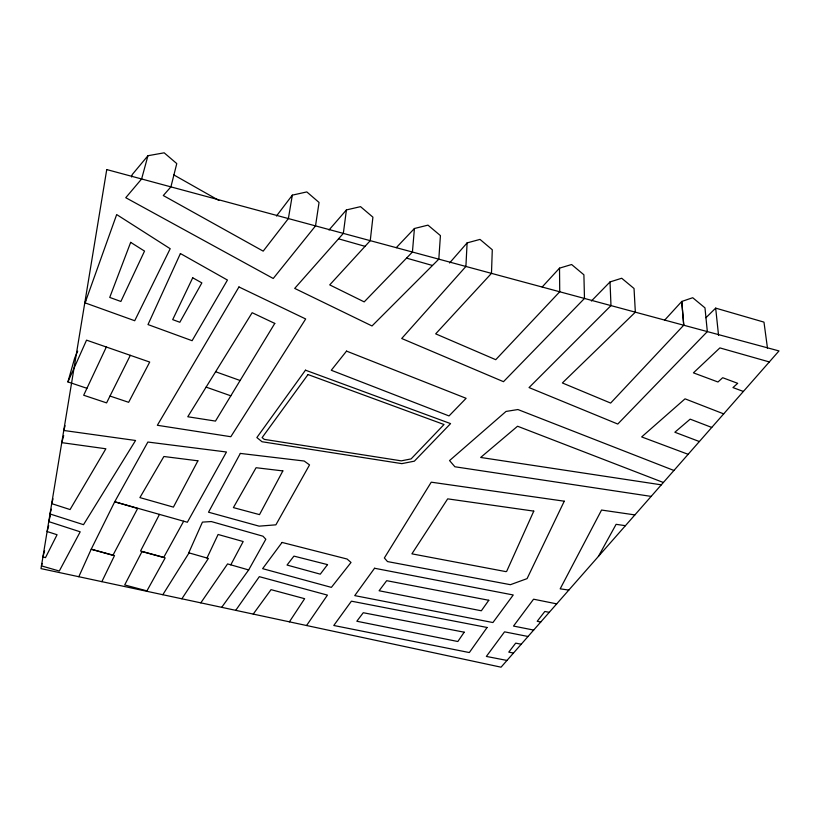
<?xml version="1.0" encoding="UTF-8"?>
<svg xmlns="http://www.w3.org/2000/svg" width="820" height="820" viewBox="0 0 820 820"><rect width="100%" height="100%" fill="white"/><g stroke="black" fill="none" stroke-linecap="round" stroke-linejoin="round"><path stroke-width="1.23" d="M559.517 268.14L559.732 291.776L495.751 359.693L435.676 333.853L491.477 273.357L492.287 249.772L480.007 239.399L467.103 242.894L465.904 266.459L401.708 338.496L503.49 381.679L584.476 298.449L583.901 274.803L571.612 264.522L559.517 268.14L542.194 286.969M346.419 209.93L343.334 233.392L294.698 288.404L372.013 325.96L438.813 259.151L440.422 235.606L427.978 225.141L414.428 228.503L412.419 252.037L364.193 301.883L329.722 284.888L370.25 240.66L372.915 217.167L360.534 206.65L346.419 209.93L329.005 230M147.948 155.718L141.614 178.975L125.767 197.702L273.234 278.482L315.526 225.889L319.052 202.458L306.813 191.921L292.33 195.15L288.373 218.571L263.189 251.135L163.293 195.539L170.909 186.878L176.772 163.59L164.174 152.817L147.948 155.718L132.245 174.547L131.559 176.987M44.598 550.732L42.937 556.882L45.489 557.631L57.062 534.732L47.109 531.534L48.708 525.64M42.107 563.442L41.451 565.892L59.296 571.027L80.196 531.821L48.739 521.612L50.358 515.688M51.301 509.199L49.999 513.966L83.517 524.677L135.556 440.483L63.765 430.469L65.077 425.734M53.023 498.837L51.711 503.634L70.069 509.558L105.872 448.776L61.756 442.646L63.704 435.594M86.93 388.301L67.916 381.915L74.681 358.022L77.705 351.175M85.085 302.867L116.676 214.563L170.191 248.716L134.716 320.733L85.085 302.867L85.751 300.53M67.916 381.915L86.541 340.146L149.712 362.061L128.648 402.312L110.003 396.05M78.812 576.716L91.204 549.226L114.718 501.778L147.877 442.041L226.463 452.005L187.36 522.248L114.718 501.778L137.647 508.482L112.914 555.324L91.204 549.226L114.523 555.54L101.854 581.657M106.333 347.014L83.681 395.24L106.59 402.886L130.319 355.337M206.978 558.02L218.099 534.476L243.181 541.538L230.789 564.836M159.47 514.386L140.548 551.019L163.744 557.354L183.67 521.212M598.426 556.39L616.107 524.328L625.414 525.681M221.697 607.333L248.665 569.951L265.823 539.252L262.984 536.208L211.293 521.551L202.437 522.114L188.754 552.803L208.403 558.43L181.876 598.795M162.821 594.715L189.041 552.885M289.398 621.837L304.64 598.692L271.041 589.652L253.226 614.088M200.808 602.854L227.581 563.914L248.665 569.951M306.567 625.516L327.436 595.115L259.325 576.665L235.74 610.336M276.473 216.019L292.33 195.15M449.585 262.974L467.103 242.894M664.579 320.241L681.758 301.452L692.716 297.721L704.974 307.869L707.332 331.598L617.768 424.042L529.043 387.573L610.982 305.604L610.018 281.936L621.703 278.246L634.034 288.496L635.346 312.174L562.376 382.96L610.644 403.071L683.767 325.171L681.758 301.452L683.716 325.222M396.244 247.691L414.428 228.503M591.384 301.032L610.018 281.936M705.918 317.75L715.675 308.125L763.973 322.127L767.489 348.254M568.824 590.072L560.183 588.842L601.552 510.05L634.875 514.909M661.309 484.835L480.663 457.457L517.563 426.236L663.37 482.498M651.152 496.397L454.885 466.764L449.555 460.573L506.012 411.445L517.912 409.539L673.927 470.475M506.975 660.438L486.362 656.43L504.546 631.841L528.029 636.484M513.463 653.058L508.779 652.136L515.678 643.136L521.223 644.233M540.749 622.001L537.202 621.293L544.818 611.464L549.236 612.345M533.666 630.067L513.515 626.07L533.564 599.194L556.698 603.868M338.547 238.815L365.043 246.338M406.525 258.115L432.478 265.485M769.324 361.938L719.878 347.905L693.423 372.854L717.971 381.997L722.676 377.712L737.703 383.329L732.957 387.573L743.381 391.458M206.117 387.112L230.82 395.814M215.619 371.747L240.116 380.5M688.134 454.311L641.67 436.927L685.038 398.838L723.681 413.874M699.368 441.539L674.85 432.242L690.173 419.153L711.75 427.445M173.635 174.803L218.868 200.439M715.675 308.125L718.566 335.472M106.743 169.566L41 568.619L501.051 667.183L779 350.929L106.743 169.566M130.667 242.361L109.736 297.424L120.878 301.473L144.535 251.094L130.667 242.361M533.779 511.116L506.668 571.366L505.95 571.632L411.906 553.838L447.679 498.857L533.779 511.116M180.41 253.534L148 324.577L192.105 340.7L227.447 280.061L180.41 253.534M192.72 277.795L172.692 319.626L179.836 322.27L201.863 282.89L192.72 277.795M564.262 501.194L527.076 578.623L510.419 584.691L387.501 561.577L384.354 557.979L431.248 482.18L564.262 501.194M142.003 551.573L124.691 584.957L146.934 590.871L165.179 557.907L142.003 551.573M197.907 460.809L173.409 507.119L139.902 497.596L163.877 456.504L197.907 460.809M282.859 470.905L259.51 514.622L233.392 507.611L256.076 467.718L282.859 470.905M240.332 453.419L208.526 512.203L259.12 526.153L275.889 524.831L309.529 464.919L304.199 461.024L240.332 453.419M238.958 286.959L157.348 425.283L230.82 436.722L305.675 318.97L238.958 286.959M274.782 323.418L215.475 421.09L187.77 416.755L252.15 312.707L274.782 323.418M464.202 632.189L457.847 641.517L356.833 621.242L363.26 612.724L464.202 632.189M488.802 600.271L481.34 610.787L379.096 590.759L386.681 580.683L488.802 600.271M487.09 627.474L469.327 652.556L333.781 625.486L351.411 601.173L487.09 627.474M305.481 370.179L256.865 437.552L262.031 441.744L401.831 463.638L414.356 461.168L450.569 423.612L305.481 370.179M374.555 568.25L354.742 595.617L492.922 622.544L513.248 594.982L374.555 568.25M308.012 374.555L262.123 437.603L264.296 439.376L401.287 460.85L411.107 458.903L444.03 424.524L308.012 374.555M282.07 542.44L262.625 568.66L331.382 587.376L351.011 562.469L347.085 559.025L282.07 542.44M327.529 564.621L320.282 574.164L287.041 565.052L293.929 556.114L327.529 564.621M346.532 351.103L331.28 370.261L449.022 415.935L466.119 398.315L346.532 351.103"/></g></svg>
